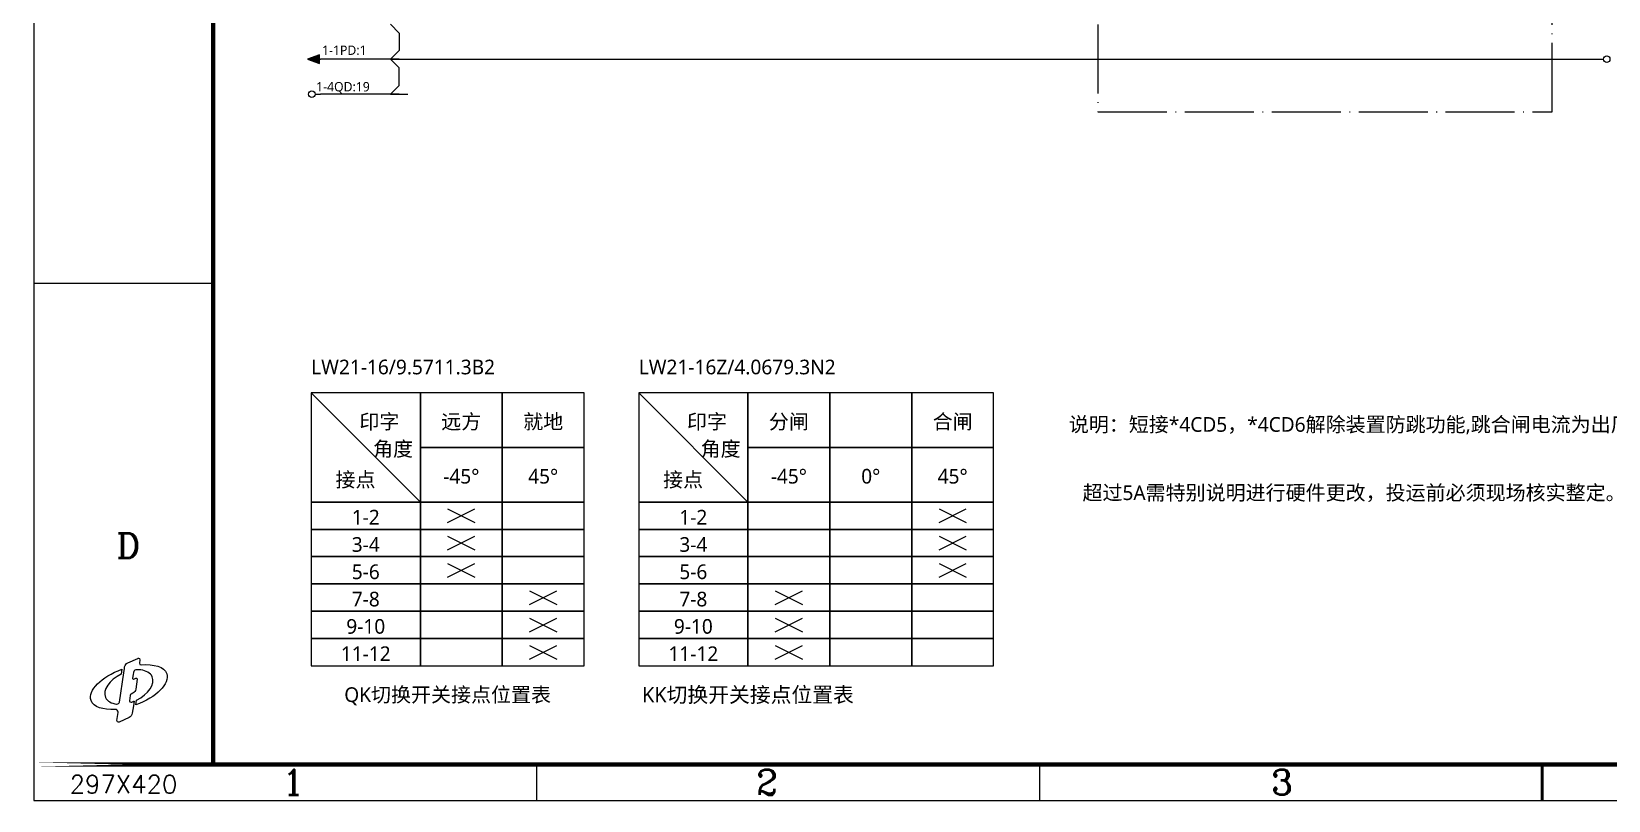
# Model space of a CAD drawing. Header units: inches. Extents: x 0 to 420, y 0 to 297.
# Drawn here: x -0.3 to 219.2, y 0 to 107 of the extents above; entities that cross this region are included whole.
import ezdxf
from ezdxf.enums import TextEntityAlignment as Align

# ---------------------------------------------------------------- set-up
doc = ezdxf.new("R2010")
doc.units = ezdxf.units.IN
doc.header["$MEASUREMENT"] = 0
doc.linetypes.add('EPL_DASHDOT', pattern=[1, 0.8, -0.1, 0, -0.1])
for name, color, linetype, lineweight in [('EPLAN100', 7, 'Continuous', 25), ('EPLAN108', 7, 'Continuous', 25), ('EPLAN300', 7, 'Continuous', 25), ('EPLAN305', 7, 'Continuous', 25), ('EPLAN311', 7, 'Continuous', 25), ('EPLAN400', 7, 'Continuous', 25), ('EPLAN533', 7, 'Continuous', 25)]:
    doc.layers.add(name, color=color, linetype=linetype, lineweight=lineweight)
doc.layers.add('GPDRAW', color=1, linetype='Continuous')
doc.layers.add('图层 1', color=7, linetype='Continuous')
doc.styles.add('GPDRAW', font='txt.shx', dxfattribs={"height": 2.5, "bigfont": 'hzfs.shx'})
doc.styles.add('ROMANC', font='romanc')
doc.styles.add('微软雅黑', font='')
doc.styles.get('微软雅黑').set_extended_font_data('微软雅黑')

# ---------------------------------------------------------------- blocks, each defined once
blk = doc.blocks.new('XXDAFRAM-CH-HENG-A3')
at = {"color": 1}
for p, q in [((0, 71.99999999999994), (25, 71.99999999999994)), ((70, 5), (70, 0)), ((140, 5), (140, 0))]:
    blk.add_line(p, q, dxfattribs=at)
at = {"color": 1, "lineweight": 50}
blk.add_line((210, 5), (210, 0), dxfattribs=at)
at = {"color": 1}
blk.add_lwpolyline([(0, 0), (420, 0), (420, 297), (0, 297)], close=True, dxfattribs=at)
at = {"color": 1, "const_width": 0.6}
for points in [[(25, 5), (415, 5), (415, 292), (25, 292)], [(0, 5), (25, 5), (25, 5), (0, 5)]]:
    blk.add_lwpolyline(points, close=True, dxfattribs=at)
at = {"layer": '图层 1', "color": 1, "lineweight": 9}
blk.add_open_spline([(18.52027139443573, 17.63675491019279), (18.18451492302283, 18.59431569790109), (16.76767023869259, 19.03008473526648), (14.96506279997313, 18.87143384939503), (14.96506279997313, 18.87143384939503), (14.96982530311379, 18.87262447518009), (14.96982530311379, 18.87262447518009), (14.96982530311379, 18.87262447518009), (14.96863467732862, 18.87262447518009), (14.96863467732862, 18.87262447518009), (14.96030029683247, 18.87143384939503), (14.9519659163363, 18.87083853650239), (14.94125028427013, 18.87083853650239), (14.82337833154001, 18.87083853650239), (14.72693764294254, 18.96757688154611), (14.72693764294254, 19.08634180361486), (14.72693764294254, 19.09824806146611), (14.72812826872771, 19.10985666287166), (14.72931889451287, 19.12206057716929), (14.72931889451287, 19.12206057716929), (14.72931889451287, 19.12206057716929), (14.72931889451287, 19.12206057716929), (14.72931889451287, 19.12206057716929), (14.79242206112601, 19.55991320965899), (14.79242206112601, 19.55991320965899), (14.79242206112601, 19.56646165147714), (14.79361268691118, 19.57360540618816), (14.79361268691118, 19.58104681734545), (14.79361268691118, 19.70040705230684), (14.69717199831371, 19.79655008445792), (14.5784070762452, 19.79655008445792), (14.54447424136829, 19.79655008445792), (14.51322031450785, 19.78881101685425), (14.48494295211065, 19.77541647677145), (14.48494295211065, 19.77541647677145), (14.48494295211065, 19.77541647677145), (14.48494295211065, 19.77541647677145), (14.48494295211065, 19.77541647677145), (13.09607797373115, 19.15510044270735), (13.09607797373115, 19.15510044270735), (12.86747782298222, 19.05687381543231), (12.70138552595352, 18.84762133369207), (12.65614174611787, 18.59550632368604), (12.65614174611787, 18.59550632368604), (12.64959330429945, 18.54936957451156), (12.64959330429945, 18.54936957451156), (12.64899799140687, 18.54401175847823), (12.64840267851428, 18.53835628599899), (12.64750970917525, 18.5335937828583), (12.64750970917525, 18.5335937828583), (12.64721205272912, 18.53329612641192), (12.64721205272912, 18.53329612641192), (12.64721205272912, 18.53329612641192), (12.62518547570387, 18.37970540012753), (12.62518547570387, 18.37970540012753), (12.62518547570387, 18.37970540012753), (12.62518547570387, 18.37970540012753), (12.62518547570387, 18.37970540012753), (12.62518547570387, 18.37970540012753), (12.53499557247836, 17.74867373399701), (12.53499557247836, 17.74867373399701), (12.53499557247836, 17.74867373399701), (11.95397018932453, 13.69399762266306), (11.95397018932453, 13.69399762266306), (11.95397018932453, 13.69399762266306), (11.95397018932453, 13.69399762266306), (11.95397018932453, 13.69399762266306), (11.91110766105921, 13.52909595141972), (11.76168412502251, 13.40735446488799), (11.58457853948152, 13.40735446488799), (11.57207696873727, 13.40735446488799), (11.56046836733207, 13.40884274711942), (11.54915742237299, 13.40943806001218), (10.81186240491792, 13.49516311654287), (10.23917140225993, 13.81097660605434), (10.00610640481645, 14.33693554664518), (9.55783579670701, 15.35075340270174), (10.52700518582038, 16.77295590306534), (12.18792815610705, 17.59091581746446), (12.18792815610705, 17.59091581746446), (12.28407118825805, 18.26123813450482), (12.28407118825805, 18.26123813450482), (9.420616174968423, 17.22866792233213), (7.498648501287533, 15.29866352460129), (7.979661318488723, 13.92468136853625), (8.304404501388674, 13.0004581028125), (9.63403584695665, 12.56230781387666), (11.34526275666576, 12.67511960701978), (11.34526275666576, 12.67511960701978), (11.36014557898033, 12.67452429412725), (11.36818230303004, 12.67452429412725), (11.57892306700182, 12.67452429412725), (11.7500755236173, 12.50218121172651), (11.7500755236173, 12.29144044775472), (11.7500755236173, 12.28042715924203), (11.7500755236173, 12.26911621428297), (11.74858724138601, 12.25869823866293), (11.74858724138601, 12.25869823866293), (11.58576916526635, 11.12284123962837), (11.58576916526635, 11.12284123962837), (11.58576916526635, 11.12284123962837), (11.58576916526635, 11.12284123962837), (11.58576916526635, 11.12284123962837), (11.58576916526635, 11.11629279780999), (11.58487619592765, 11.11153029466953), (11.58487619592765, 11.10557716574368), (11.58487619592765, 10.98710990012108), (11.68191219741737, 10.89007389863133), (11.80037946304008, 10.89007389863133), (11.83252635923923, 10.89007389863133), (11.86318497320677, 10.89721765334201), (11.88997405337268, 10.90912391119371), (11.88997405337268, 10.90912391119371), (11.89056936626526, 10.90912391119371), (11.89056936626526, 10.90912391119371), (11.89056936626526, 10.90912391119371), (13.27496949795022, 11.52824931947242), (13.27496949795022, 11.52824931947242), (13.27496949795022, 11.52824931947242), (13.27496949795022, 11.52943994525759), (13.27496949795022, 11.52943994525759), (13.52232200481569, 11.6342150143509), (13.70210649837346, 11.87055423270357), (13.72770495275421, 12.14945832287543), (13.72770495275421, 12.14945832287543), (13.72770495275421, 12.15005363576807), (13.72770495275421, 12.15005363576807), (13.72770495275421, 12.15005363576807), (13.73038386077067, 12.14677941485883), (13.73038386077067, 12.14677941485883), (13.73038386077067, 12.14677941485883), (13.87831911457574, 13.182028535048), (13.87831911457574, 13.182028535048), (13.87831911457574, 13.182028535048), (13.96910433069352, 13.81395317051732), (13.96910433069352, 13.81395317051732), (13.95570979061089, 13.80829769803785), (13.94261290697406, 13.80293988200452), (13.92951602333756, 13.79847503531033), (13.92951602333756, 13.79847503531033), (13.93040899267627, 13.79758206597154), (13.93040899267627, 13.79758206597154), (13.93040899267627, 13.79758206597154), (13.89617850135324, 13.78448518233478), (13.89617850135324, 13.78448518233478), (13.88635583862546, 13.78031799208673), (13.87593786300542, 13.77615080183858), (13.86611520027829, 13.77257892448318), (13.86284097936892, 13.77168595514416), (13.859864414906, 13.7707929858056), (13.85688785044308, 13.77019767291307), (13.85688785044308, 13.77019767291307), (13.63989630109936, 13.68983043241525), (13.63989630109936, 13.68983043241525), (13.61191659514829, 13.67703120522509), (13.58066266828784, 13.66810151183637), (13.54702748985739, 13.66810151183637), (13.42826256778855, 13.66810151183637), (13.33301250497657, 13.76424454398733), (13.33301250497657, 13.88330712250234), (13.33301250497657, 13.89134384655216), (13.3333101614227, 13.89938057060209), (13.33420313076174, 13.90682198175904), (13.33420313076174, 13.90682198175904), (13.33301250497657, 13.90801260754409), (13.33301250497657, 13.90801260754409), (13.33301250497657, 13.90801260754409), (13.37051721720866, 14.17441512697195), (13.37051721720866, 14.17441512697195), (13.37051721720866, 14.17441512697195), (13.37051721720866, 14.17560575275712), (13.37051721720866, 14.17560575275712), (13.37051721720866, 14.17560575275712), (13.43689460473084, 14.63846152673471), (13.43689460473084, 14.63846152673471), (13.43689460473084, 14.63846152673471), (13.43689460473084, 14.63846152673471), (13.43689460473084, 14.63846152673471), (13.44731258035121, 14.7137686076457), (13.49642589398849, 14.77776474359763), (13.56161265572551, 14.80753038822644), (13.56161265572551, 14.80753038822644), (13.78664092911927, 14.90813826707148), (13.78664092911927, 14.90813826707148), (13.78664092911927, 14.90813826707148), (13.78664092911927, 14.90962654930291), (13.78664092911927, 14.90962654930291), (14.00869263804979, 15.01618755707403), (14.17002243193783, 15.22782129038472), (14.2072294877241, 15.48023395683691), (14.2072294877241, 15.48023395683691), (14.2072294877241, 15.48082926972955), (14.2072294877241, 15.48082926972955), (14.2072294877241, 15.48082926972955), (14.2072294877241, 15.48082926972955), (14.2072294877241, 15.48082926972955), (14.2072294877241, 15.48082926972955), (14.40993352764617, 16.89410207670454), (14.40993352764617, 16.89410207670454), (14.40993352764617, 16.89410207670454), (14.40993352764617, 16.89410207670454), (14.40993352764617, 16.89410207670454), (14.41112415343134, 16.90065051852292), (14.41291009210909, 16.9077942732336), (14.41291009210909, 16.91464037149836), (14.41291009210909, 16.97833885100402), (14.35992724466984, 17.03132169844337), (14.29533579582508, 17.03132169844337), (14.27330921879984, 17.03132169844337), (14.2512826417746, 17.02596388241005), (14.23342325499743, 17.01465293745122), (14.23342325499743, 17.01465293745122), (13.95570979061089, 16.89172082513431), (13.95570979061089, 16.89172082513431), (13.92147929928753, 16.87832628505117), (13.90659647697328, 16.87683800281985), (13.89260662399774, 16.87683800281985), (13.82801517515331, 16.87683800281985), (13.77562764060665, 16.92863022447392), (13.77562764060665, 16.99322167331826), (13.77562764060665, 17.00036542802928), (13.77652060994536, 17.00750918274019), (13.77741357928407, 17.01405762455857), (13.77741357928407, 17.01405762455857), (13.77741357928407, 17.01405762455857), (13.77741357928407, 17.01405762455857), (13.77741357928407, 17.01405762455857), (13.85182769085629, 17.53376577977718), (13.85182769085629, 17.53376577977718), (13.85182769085629, 17.53376577977718), (13.85182769085629, 17.53376577977718), (13.85182769085629, 17.53376577977718), (13.85182769085629, 17.53376577977718), (13.89230896755129, 17.81147924416376), (13.89230896755129, 17.81147924416376), (13.89230896755129, 17.81147924416376), (13.89290428044387, 17.81296752639519), (13.89290428044387, 17.81296752639519), (13.90659647697328, 17.99513327152346), (14.04649500672865, 18.14038961731188), (14.22568418739385, 18.16420213301507), (14.35129520772757, 18.17283416995741), (14.47482263293673, 18.17700136020533), (14.59418286789816, 18.17491776508137), (14.59418286789816, 18.17491776508137), (14.59418286789816, 18.17491776508137), (14.59418286789816, 18.17491776508137), (14.62811570277506, 18.17491776508137), (14.66264385054455, 18.1737271392962), (14.69598137252855, 18.1719412006185), (14.69717199831371, 18.1719412006185), (14.70074387566922, 18.17164354417224), (14.70193450145438, 18.17164354417224), (14.73289077186837, 18.17075057483333), (14.76384704228236, 18.16866697970926), (14.79480331269635, 18.16628572813892), (14.79837519005184, 18.16628572813892), (14.80194706740701, 18.16569041524639), (14.80551894476252, 18.16569041524639), (14.8364752151765, 18.16301150722989), (14.86743148559049, 18.16003494276691), (14.89838775600449, 18.15735603475031), (14.89957838178965, 18.15735603475031), (14.89957838178965, 18.15735603475031), (14.90076900757481, 18.15735603475031), (15.66276951007192, 18.07966770226909), (16.25689177686258, 17.7614729611875), (16.49382630810767, 17.22301244985255), (16.94269222910971, 16.21038521958115), (15.97590409156666, 14.78996865789548), (14.31646940351162, 13.9714134306036), (14.31646940351162, 13.9714134306036), (14.22062402780706, 13.29930517488554), (14.22062402780706, 13.29930517488554), (17.0819954459725, 14.33366132573593), (19.00128421163692, 16.26336806702039), (18.52027139443573, 17.63675491019279)], degree=3, knots=[0, 0, 0, 0, 1, 1, 1, 2, 2, 2, 3, 3, 3, 4, 4, 4, 5, 5, 5, 6, 6, 6, 7, 7, 7, 8, 8, 8, 9, 9, 9, 10, 10, 10, 11, 11, 11, 12, 12, 12, 13, 13, 13, 14, 14, 14, 15, 15, 15, 16, 16, 16, 17, 17, 17, 18, 18, 18, 19, 19, 19, 20, 20, 20, 21, 21, 21, 22, 22, 22, 23, 23, 23, 24, 24, 24, 25, 25, 25, 26, 26, 26, 27, 27, 27, 28, 28, 28, 29, 29, 29, 30, 30, 30, 31, 31, 31, 32, 32, 32, 33, 33, 33, 34, 34, 34, 35, 35, 35, 36, 36, 36, 37, 37, 37, 38, 38, 38, 39, 39, 39, 40, 40, 40, 41, 41, 41, 42, 42, 42, 43, 43, 43, 44, 44, 44, 45, 45, 45, 46, 46, 46, 47, 47, 47, 48, 48, 48, 49, 49, 49, 50, 50, 50, 51, 51, 51, 52, 52, 52, 53, 53, 53, 54, 54, 54, 55, 55, 55, 56, 56, 56, 57, 57, 57, 58, 58, 58, 59, 59, 59, 60, 60, 60, 61, 61, 61, 62, 62, 62, 63, 63, 63, 64, 64, 64, 65, 65, 65, 66, 66, 66, 67, 67, 67, 68, 68, 68, 69, 69, 69, 70, 70, 70, 71, 71, 71, 72, 72, 72, 73, 73, 73, 74, 74, 74, 75, 75, 75, 76, 76, 76, 77, 77, 77, 78, 78, 78, 79, 79, 79, 80, 80, 80, 81, 81, 81, 82, 82, 82, 83, 83, 83, 84, 84, 84, 85, 85, 85, 86, 86, 86, 87, 87, 87, 88, 88, 88, 89, 89, 89, 90, 90, 90, 91, 91, 91, 92, 92, 92, 92], dxfattribs=at)
at = {"color": 1, "style": 'ROMANC'}
blk.add_text('D', height=3.5, dxfattribs=at).set_placement((11.51445376948669, 33.7190793920505))
for s, p in [('1', (36.12950041366332, 0.786928153131214)), ('2', (102.0752951514454, 0.786928153131214)), ('3', (173.7627224212168, 0.786928153131214))]:
    blk.add_text(s, height=3.5, dxfattribs=at).set_placement(p, align=Align.CENTER)
at = {"layer": 'GPDRAW', "color": 1, "linetype": 'Continuous', "style": 'GPDRAW'}
blk.add_text('297X420', height=2.5, dxfattribs=at).set_placement((5, 1))

msp = doc.modelspace()

# ---------------------------------------------------------------- hatches: boundary and pattern name
at = {"layer": 'EPLAN311', "linetype": 'Continuous', "ltscale": 4}
msp.add_hatch(color=256, dxfattribs=at).paths.add_polyline_path([(39.80868411935759, 103.7604968081464), (38.13668411935757, 103.1524968081463), (39.80868411935759, 102.5444968081464)], flags=0)

# ---------------------------------------------------------------- linework, layer by layer
at = {"layer": 'EPLAN100', "color": 7, "lineweight": 25, "ltscale": 4}
for p, q in [((38.62583840175279, 56.7281987674899), (53.82583840175278, 41.52819876748989)), ((84.22583840175275, 56.7281987674899), (99.42583840175281, 41.52819876748989))]:
    msp.add_line(p, q, dxfattribs=at)
at = {"layer": 'EPLAN100', "color": 7, "ltscale": 4}
for p, q in [((57.62583840175278, 40.5781987674899), (61.4258384017528, 38.6781987674899)), ((57.62583840175278, 38.6781987674899), (61.4258384017528, 40.5781987674899)), ((126.0258384017528, 40.5781987674899), (129.8258384017527, 38.6781987674899)), ((126.0258384017528, 38.6781987674899), (129.8258384017527, 40.5781987674899)), ((57.62583840175278, 36.7781987674899), (61.4258384017528, 34.8781987674899)), ((57.62583840175278, 34.8781987674899), (61.4258384017528, 36.7781987674899)), ((126.0258384017528, 36.7781987674899), (129.8258384017527, 34.8781987674899)), ((126.0258384017528, 34.8781987674899), (129.8258384017527, 36.7781987674899)), ((57.62583840175278, 32.9781987674899), (61.4258384017528, 31.0781987674899)), ((57.62583840175278, 31.0781987674899), (61.4258384017528, 32.9781987674899)), ((126.0258384017528, 32.9781987674899), (129.8258384017527, 31.0781987674899)), ((126.0258384017528, 31.0781987674899), (129.8258384017527, 32.9781987674899)), ((69.02583840175282, 29.1781987674899), (72.82583840175278, 27.2781987674899)), ((69.02583840175282, 27.2781987674899), (72.82583840175278, 29.1781987674899)), ((103.2258384017527, 29.1781987674899), (107.0258384017528, 27.2781987674899)), ((103.2258384017527, 27.2781987674899), (107.0258384017528, 29.1781987674899)), ((69.02583840175282, 25.37819876748991), (72.82583840175278, 23.4781987674899)), ((69.02583840175282, 23.4781987674899), (72.82583840175278, 25.37819876748991)), ((103.2258384017527, 25.37819876748991), (107.0258384017528, 23.4781987674899)), ((103.2258384017527, 23.4781987674899), (107.0258384017528, 25.37819876748991)), ((69.02583840175282, 21.5781987674899), (72.82583840175278, 19.6781987674899)), ((69.02583840175282, 19.6781987674899), (72.82583840175278, 21.5781987674899)), ((103.2258384017527, 21.5781987674899), (107.0258384017528, 19.6781987674899)), ((103.2258384017527, 19.6781987674899), (107.0258384017528, 21.5781987674899))]:
    msp.add_line(p, q, dxfattribs=at)
at = {"layer": 'EPLAN100', "color": 7, "lineweight": 25, "ltscale": 4}
for points in [[(38.62583840175279, 41.52819876748989), (53.82583840175278, 41.52819876748989), (53.82583840175278, 56.7281987674899), (38.62583840175279, 56.7281987674899)], [(84.22583840175275, 41.52819876748989), (99.42583840175281, 41.52819876748989), (99.42583840175281, 56.7281987674899), (84.22583840175275, 56.7281987674899)]]:
    msp.add_lwpolyline(points, close=True, dxfattribs=at)
at = {"layer": 'EPLAN100', "color": 7, "ltscale": 4}
for points in [[(53.82583840175278, 49.1281987674899), (65.22583840175281, 49.1281987674899), (65.22583840175281, 56.7281987674899), (53.82583840175278, 56.7281987674899)], [(65.22583840175281, 49.1281987674899), (76.62583840175279, 49.1281987674899), (76.62583840175279, 56.7281987674899), (65.22583840175281, 56.7281987674899)], [(99.42583840175281, 49.1281987674899), (110.8258384017527, 49.1281987674899), (110.8258384017527, 56.7281987674899), (99.42583840175281, 56.7281987674899)], [(110.8258384017527, 49.1281987674899), (122.2258384017527, 49.1281987674899), (122.2258384017527, 56.7281987674899), (110.8258384017527, 56.7281987674899)], [(122.2258384017527, 49.1281987674899), (133.6258384017528, 49.1281987674899), (133.6258384017528, 56.7281987674899), (122.2258384017527, 56.7281987674899)], [(53.82583840175278, 41.52819876748989), (65.22583840175281, 41.52819876748989), (65.22583840175281, 49.1281987674899), (53.82583840175278, 49.1281987674899)], [(65.22583840175281, 41.52819876748989), (76.62583840175279, 41.52819876748989), (76.62583840175279, 49.1281987674899), (65.22583840175281, 49.1281987674899)], [(99.42583840175281, 41.52819876748989), (110.8258384017527, 41.52819876748989), (110.8258384017527, 49.1281987674899), (99.42583840175281, 49.1281987674899)], [(110.8258384017527, 41.52819876748989), (122.2258384017527, 41.52819876748989), (122.2258384017527, 49.1281987674899), (110.8258384017527, 49.1281987674899)], [(122.2258384017527, 41.52819876748989), (133.6258384017528, 41.52819876748989), (133.6258384017528, 49.1281987674899), (122.2258384017527, 49.1281987674899)], [(38.62583840175279, 37.7281987674899), (53.82583840175278, 37.7281987674899), (53.82583840175278, 41.52819876748989), (38.62583840175279, 41.52819876748989)], [(53.82583840175278, 37.7281987674899), (65.22583840175281, 37.7281987674899), (65.22583840175281, 41.52819876748989), (53.82583840175278, 41.52819876748989)], [(65.22583840175281, 37.7281987674899), (76.62583840175279, 37.7281987674899), (76.62583840175279, 41.52819876748989), (65.22583840175281, 41.52819876748989)], [(84.22583840175275, 37.7281987674899), (99.42583840175281, 37.7281987674899), (99.42583840175281, 41.52819876748989), (84.22583840175275, 41.52819876748989)], [(99.42583840175281, 37.7281987674899), (110.8258384017527, 37.7281987674899), (110.8258384017527, 41.52819876748989), (99.42583840175281, 41.52819876748989)], [(110.8258384017527, 37.7281987674899), (122.2258384017527, 37.7281987674899), (122.2258384017527, 41.52819876748989), (110.8258384017527, 41.52819876748989)], [(122.2258384017527, 37.7281987674899), (133.6258384017528, 37.7281987674899), (133.6258384017528, 41.52819876748989), (122.2258384017527, 41.52819876748989)], [(38.62583840175279, 33.9281987674899), (53.82583840175278, 33.9281987674899), (53.82583840175278, 37.7281987674899), (38.62583840175279, 37.7281987674899)], [(53.82583840175278, 33.9281987674899), (65.22583840175281, 33.9281987674899), (65.22583840175281, 37.7281987674899), (53.82583840175278, 37.7281987674899)], [(65.22583840175281, 33.9281987674899), (76.62583840175279, 33.9281987674899), (76.62583840175279, 37.7281987674899), (65.22583840175281, 37.7281987674899)], [(84.22583840175275, 33.9281987674899), (99.42583840175281, 33.9281987674899), (99.42583840175281, 37.7281987674899), (84.22583840175275, 37.7281987674899)], [(99.42583840175281, 33.9281987674899), (110.8258384017527, 33.9281987674899), (110.8258384017527, 37.7281987674899), (99.42583840175281, 37.7281987674899)], [(110.8258384017527, 33.9281987674899), (122.2258384017527, 33.9281987674899), (122.2258384017527, 37.7281987674899), (110.8258384017527, 37.7281987674899)], [(122.2258384017527, 33.9281987674899), (133.6258384017528, 33.9281987674899), (133.6258384017528, 37.7281987674899), (122.2258384017527, 37.7281987674899)], [(38.62583840175279, 30.1281987674899), (53.82583840175278, 30.1281987674899), (53.82583840175278, 33.9281987674899), (38.62583840175279, 33.9281987674899)], [(53.82583840175278, 30.1281987674899), (65.22583840175281, 30.1281987674899), (65.22583840175281, 33.9281987674899), (53.82583840175278, 33.9281987674899)], [(65.22583840175281, 30.1281987674899), (76.62583840175279, 30.1281987674899), (76.62583840175279, 33.9281987674899), (65.22583840175281, 33.9281987674899)], [(84.22583840175275, 30.1281987674899), (99.42583840175281, 30.1281987674899), (99.42583840175281, 33.9281987674899), (84.22583840175275, 33.9281987674899)], [(99.42583840175281, 30.1281987674899), (110.8258384017527, 30.1281987674899), (110.8258384017527, 33.9281987674899), (99.42583840175281, 33.9281987674899)], [(110.8258384017527, 30.1281987674899), (122.2258384017527, 30.1281987674899), (122.2258384017527, 33.9281987674899), (110.8258384017527, 33.9281987674899)], [(122.2258384017527, 30.1281987674899), (133.6258384017528, 30.1281987674899), (133.6258384017528, 33.9281987674899), (122.2258384017527, 33.9281987674899)], [(38.62583840175279, 26.3281987674899), (53.82583840175278, 26.3281987674899), (53.82583840175278, 30.1281987674899), (38.62583840175279, 30.1281987674899)], [(53.82583840175278, 26.3281987674899), (65.22583840175281, 26.3281987674899), (65.22583840175281, 30.1281987674899), (53.82583840175278, 30.1281987674899)], [(65.22583840175281, 26.3281987674899), (76.62583840175279, 26.3281987674899), (76.62583840175279, 30.1281987674899), (65.22583840175281, 30.1281987674899)], [(84.22583840175275, 26.3281987674899), (99.42583840175281, 26.3281987674899), (99.42583840175281, 30.1281987674899), (84.22583840175275, 30.1281987674899)], [(99.42583840175281, 26.3281987674899), (110.8258384017527, 26.3281987674899), (110.8258384017527, 30.1281987674899), (99.42583840175281, 30.1281987674899)], [(110.8258384017527, 26.3281987674899), (122.2258384017527, 26.3281987674899), (122.2258384017527, 30.1281987674899), (110.8258384017527, 30.1281987674899)], [(122.2258384017527, 26.3281987674899), (133.6258384017528, 26.3281987674899), (133.6258384017528, 30.1281987674899), (122.2258384017527, 30.1281987674899)], [(38.62583840175279, 22.5281987674899), (53.82583840175278, 22.5281987674899), (53.82583840175278, 26.3281987674899), (38.62583840175279, 26.3281987674899)], [(53.82583840175278, 22.5281987674899), (65.22583840175281, 22.5281987674899), (65.22583840175281, 26.3281987674899), (53.82583840175278, 26.3281987674899)], [(65.22583840175281, 22.5281987674899), (76.62583840175279, 22.5281987674899), (76.62583840175279, 26.3281987674899), (65.22583840175281, 26.3281987674899)], [(84.22583840175275, 22.5281987674899), (99.42583840175281, 22.5281987674899), (99.42583840175281, 26.3281987674899), (84.22583840175275, 26.3281987674899)], [(99.42583840175281, 22.5281987674899), (110.8258384017527, 22.5281987674899), (110.8258384017527, 26.3281987674899), (99.42583840175281, 26.3281987674899)], [(110.8258384017527, 22.5281987674899), (122.2258384017527, 22.5281987674899), (122.2258384017527, 26.3281987674899), (110.8258384017527, 26.3281987674899)], [(122.2258384017527, 22.5281987674899), (133.6258384017528, 22.5281987674899), (133.6258384017528, 26.3281987674899), (122.2258384017527, 26.3281987674899)], [(38.62583840175279, 18.7281987674899), (53.82583840175278, 18.7281987674899), (53.82583840175278, 22.5281987674899), (38.62583840175279, 22.5281987674899)], [(53.82583840175278, 18.7281987674899), (65.22583840175281, 18.7281987674899), (65.22583840175281, 22.5281987674899), (53.82583840175278, 22.5281987674899)], [(65.22583840175281, 18.7281987674899), (76.62583840175279, 18.7281987674899), (76.62583840175279, 22.5281987674899), (65.22583840175281, 22.5281987674899)], [(84.22583840175275, 18.7281987674899), (99.42583840175281, 18.7281987674899), (99.42583840175281, 22.5281987674899), (84.22583840175275, 22.5281987674899)], [(99.42583840175281, 18.7281987674899), (110.8258384017527, 18.7281987674899), (110.8258384017527, 22.5281987674899), (99.42583840175281, 22.5281987674899)], [(110.8258384017527, 18.7281987674899), (122.2258384017527, 18.7281987674899), (122.2258384017527, 22.5281987674899), (110.8258384017527, 22.5281987674899)], [(122.2258384017527, 18.7281987674899), (133.6258384017528, 18.7281987674899), (133.6258384017528, 22.5281987674899), (122.2258384017527, 22.5281987674899)]]:
    msp.add_lwpolyline(points, close=True, dxfattribs=at)
at = {"layer": 'EPLAN300', "linetype": 'Continuous', "ltscale": 4}
for p, q in [((39.16656987537513, 103.1524968081463), (39.92656987537515, 103.1524968081463)), ((59.21933530216317, 103.1524968081463), (59.97933530216318, 103.1524968081463)), ((39.16656987537511, 98.2884968081464), (39.92656987537512, 98.2884968081464))]:
    msp.add_line(p, q, dxfattribs=at)
for centre in [(218.9749647813856, 103.1524968081463), (38.71056987537514, 98.2884968081464)]:
    msp.add_circle(centre, 0.456, dxfattribs=at)
at = {"layer": 'EPLAN305', "linetype": 'EPL_DASHDOT', "ltscale": 12}
msp.add_lwpolyline([(148.1505698753751, 95.85649680814643), (211.3825698753752, 95.85649680814643), (211.3825698753752, 241.1030498089338), (148.1505698753751, 241.1030498089338)], close=True, dxfattribs=at)
at = {"layer": 'EPLAN311', "color": 7, "linetype": 'Continuous', "lineweight": 25, "ltscale": 4}
for p, q in [((49.65456987537513, 108.0164968081464), (50.87056987537514, 106.8004968081464)), ((49.65456987537513, 103.1524968081464), (50.87056987537514, 104.3684968081464)), ((49.65456987537513, 103.1524968081464), (50.87056987537514, 101.9364968081464)), ((49.65456987537516, 103.1524968081463), (52.08656987537515, 103.1524968081463)), ((50.87056987537514, 99.50449680814641), (49.65456987537513, 98.2884968081464)), ((49.65456987537513, 98.2884968081464), (52.08656987537512, 98.2884968081464))]:
    msp.add_line(p, q, dxfattribs=at)
at = {"layer": 'EPLAN311', "ltscale": 4}
for q in [(39.92656987537515, 103.1524968081463), (218.5189647813857, 103.1524968081463)]:
    msp.add_line((50.87056987537517, 103.1524968081463), q, dxfattribs=at)
at = {"layer": 'EPLAN311', "linetype": 'Continuous', "ltscale": 4}
msp.add_lwpolyline([(39.80868411935759, 103.7604968081464), (38.13668411935757, 103.1524968081463), (39.80868411935759, 102.5444968081464)], close=True, dxfattribs=at)
at = {"layer": 'EPLAN533', "ltscale": 4}
for p, q in [((50.87056987537514, 106.8004968081464), (50.87056987537514, 104.3684968081464)), ((50.87056987537514, 99.50449680814641), (50.87056987537514, 101.9364968081464)), ((50.87056987537514, 98.2884968081464), (39.92656987537512, 98.2884968081464))]:
    msp.add_line(p, q, dxfattribs=at)

# ---------------------------------------------------------------- block references
at = {"layer": 'GPDRAW'}
msp.add_blockref('XXDAFRAM-CH-HENG-A3', (0, 0), dxfattribs=at)

# ---------------------------------------------------------------- texts
at = {"color": 4, "style": '微软雅黑'}
msp.add_text('KK切换开关接点位置表', height=2.123049921996899, dxfattribs=at).set_placement((99.42583840175281, 14.71589377529021), align=Align.MIDDLE_CENTER)
at = {"layer": 'EPLAN108', "color": 7, "style": '微软雅黑'}
for s, p in [('LW21-16/9.5711.3B2', (38.62583840175279, 60.3240675174899)), ('LW21-16Z/4.0679.3N2', (84.22583840175275, 60.3240675174899))]:
    msp.add_text(s, height=2.0413125, dxfattribs=at).set_placement(p, align=Align.MIDDLE_LEFT)
for s, p in [('印字', (48.12583840175278, 52.7240675174899)), ('远方', (59.52583840175282, 52.7240675174899)), ('就地', (70.92583840175278, 52.7240675174899)), ('印字', (93.72583840175275, 52.7240675174899)), ('分闸', (105.1258384017527, 52.7240675174899)), ('合闸', (127.9258384017528, 52.7240675174899)), ('角度', (50.02583840175282, 48.9240675174899)), ('角度', (95.62583840175273, 48.9240675174899)), ('-45°', (59.52583840175282, 45.12406751748989)), ('45°', (70.92583840175278, 45.12406751748989)), ('-45°', (105.1258384017527, 45.12406751748989)), ('0°', (116.5258384017528, 45.12406751748989)), ('45°', (127.9258384017528, 45.12406751748989)), ('接点', (44.8008384017528, 44.6490675174899)), ('接点', (90.40083840175284, 44.6490675174899)), ('1-2', (46.22583840175281, 39.4240675174899)), ('1-2', (91.82583840175278, 39.4240675174899)), ('3-4', (46.22583840175281, 35.62406751748991)), ('3-4', (91.82583840175278, 35.62406751748991)), ('5-6', (46.22583840175281, 31.8240675174899)), ('5-6', (91.82583840175278, 31.8240675174899)), ('7-8', (46.22583840175281, 28.0240675174899)), ('7-8', (91.82583840175278, 28.0240675174899)), ('9-10', (46.22583840175281, 24.2240675174899)), ('9-10', (91.82583840175278, 24.2240675174899)), ('11-12', (46.22583840175281, 20.4240675174899)), ('11-12', (91.82583840175278, 20.4240675174899)), ('QK切换开关接点位置表', (57.62583840175278, 14.7240675174899))]:
    msp.add_text(s, height=2.0413125, dxfattribs=at).set_placement(p, align=Align.MIDDLE_CENTER)
at = {"layer": 'EPLAN108', "style": '微软雅黑'}
for s, p in [('说明：短接*4CD5，*4CD6解除装置防跳功能,跳合闸电流为出厂默认值（1A~2.5A可适应,若跳合闸电流2.5A~5A,需进行跳线整定，', (144.0959530498157, 50.69528687723759)), ('超过5A需特别说明进行硬件更改，投运前必须现场核实整定。', (145.9959530498157, 41.19528687723759))]:
    msp.add_text(s, height=2.0413125, dxfattribs=at).set_placement(p, align=Align.BOTTOM_LEFT)
at = {"layer": 'EPLAN400', "color": 7, "style": '微软雅黑'}
msp.add_text('1-1PD:1', height=1.30644, dxfattribs=at).set_placement((40.14184327764226, 103.7604968081464))
at = {"layer": 'EPLAN400', "style": '微软雅黑'}
msp.add_text('1-4QD:19', height=1.30644, dxfattribs=at).set_placement((39.31856987537515, 98.2884968081464), align=Align.BOTTOM_LEFT)

doc.saveas('drawing.dxf')
